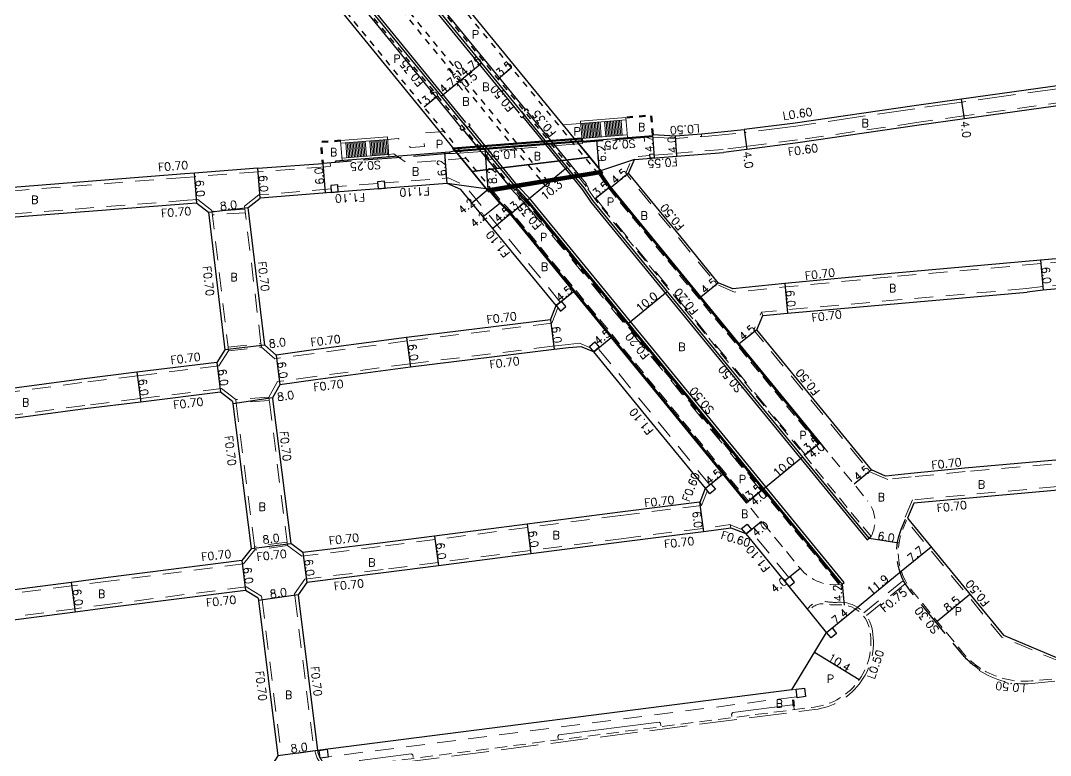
# Model space of a CAD drawing. Header units: metres. Extents: x -3200 to -2400, y -109800 to -109200.
# Drawn here: x -2994.1 to -2788.2, y -109726.6 to -109579.7 of the extents above; entities that cross this region are included whole.
import ezdxf

# ---------------------------------------------------------------- set-up
doc = ezdxf.new("R2010")
doc.units = ezdxf.units.M
doc.header["$LTSCALE"] = 2.5
for name, pattern in [('2212000', [2.5, 1.5, -1]), ('2213000', [1.5, 1, -0.5]), ('2232000', [2.5, 1.5, -1]), ('2233000', [4, 3, -1]), ('6301000', [1, 0.5, -0.5])]:
    doc.linetypes.add(name, pattern=pattern)
for name, color, linetype, lineweight in [('2101000', 177, 'Continuous', 30), ('2101001', 1, 'Continuous', 30), ('2203000', 5, 'Continuous', 50), ('2212000', 8, '2212000', 15), ('2212100', 8, 'Continuous', 15), ('2213000', 6, '2213000', 9), ('2213001', 209, '6301000', 30), ('2226001', 44, '6301000', 30), ('2232000', 4, '2232000', 9), ('2232001', 4, '6301000', 30), ('2233000', 62, '2233000', 9), ('2233301', 63, '6301000', 30), ('2235001', 8, '6301000', 30), ('2236000', 3, 'Continuous', 15), ('9201100', 215, 'Continuous', 30), ('9202200', 155, '6301000', 60), ('9203500', 155, 'Continuous', 30), ('9304120', 34, 'Continuous', 30)]:
    doc.layers.add(name, color=color, linetype=linetype, lineweight=lineweight)
for name, color, linetype in [('2226000', 44, '6132000'), ('2233300', 63, '2233000'), ('2235000', 7, 'Continuous'), ('6131000', 26, '613227'), ('9201500', 222, 'Continuous'), ('9202100', 82, 'Continuous'), ('9301100', 77, 'Continuous')]:
    doc.layers.add(name, color=color, linetype=linetype)
doc.styles.add('Dm_Anotation', font='txt.shx', dxfattribs={"bigfont": 'pscdm.shx'})
doc.linetypes.add('6132000', pattern='A,1e-07,[100,DM.shx,S=0.25,R=0,X=0,Y=0],0.05,[100,DM.shx,S=0.2,R=0,X=0,Y=0],0.05,[100,DM.shx,S=0.15,R=0,X=0,Y=0],0.05,[100,DM.shx,S=0.1,R=0,X=0,Y=0],0.05,[100,DM.shx,S=0.05,R=0,X=0,Y=0],4.8', length=5)
doc.linetypes.add('613227', pattern='A,3.5,[1,dmdr.shx,S=0.15,R=0,X=0,Y=0],0,[1,dmdr.shx,S=0.075,R=0,X=0,Y=0],1.5', length=5)

msp = doc.modelspace()

# ---------------------------------------------------------------- linework, layer by layer
at = {"layer": '2101000'}
for points in [[(-2698.49, -109582.29), (-2706.19, -109582.82), (-2714.21, -109583.54), (-2716.44, -109583.53), (-2724.35, -109584.36), (-2737.75, -109586.02), (-2750.5, -109587.77), (-2774.18, -109590.83), (-2785.4, -109592.57), (-2805.97, -109595.44), (-2815.43, -109596.76), (-2839.22, -109600.23), (-2849.41, -109601.53)], [(-2705.92, -109586.71), (-2713.94, -109587.43), (-2716.12, -109587.62), (-2723.91, -109588.34), (-2737.2, -109590.08), (-2749.95, -109591.73), (-2773.61, -109594.79), (-2784.81, -109596.52), (-2805.42, -109599.4), (-2814.92, -109600.73), (-2838.68, -109604.2), (-2848.91, -109605.49)], [(-2848.91, -109605.49), (-2853.59, -109606.09)], [(-2946.68, -109609.27), (-2959.35, -109610.24), (-2961.26, -109610.38), (-3000.77, -109613.47), (-3014.89, -109614.57), (-3042.28, -109616.68), (-3046.67, -109617), (-3049.24, -109617.19), (-3057, -109617.07), (-3081.46, -109616.79), (-3082.75, -109616.78)], [(-2916.92, -109643.08), (-2936.02, -109645.62), (-2943.03, -109646.6), (-2945.3, -109644.64), (-2948.58, -109617.12), (-2946.22, -109615.25)], [(-2958.9, -109616.22), (-2960.69, -109616.36), (-3000.31, -109619.45), (-3014.43, -109620.55), (-3041.79, -109622.66), (-3046.24, -109622.99), (-3049.06, -109623.19), (-3057.07, -109623.07), (-3081.54, -109622.79), (-3082.75, -109622.78)], [(-2958.9, -109616.22), (-2956.52, -109618.05), (-2953.25, -109645.58), (-2954.9, -109648.08)], [(-2695.45, -109616.54), (-2696.75, -109619.25), (-2717.65, -109621.12), (-2745.43, -109623.57), (-2761.61, -109625.09), (-2772.05, -109626.07), (-2790.19, -109627.63)], [(-2695.1, -109625.12), (-2696.21, -109625.22), (-2717.28, -109627.11), (-2744.82, -109629.54), (-2761.05, -109631.06), (-2771.53, -109632.04), (-2789.68, -109633.6)], [(-2888.18, -109639.55), (-2916.92, -109643.08)], [(-2887.45, -109645.51), (-2916.13, -109649.03)], [(-2882.06, -109644.93), (-2884.55, -109645.16), (-2887.45, -109645.51)], [(-2954.9, -109648.08), (-2970.83, -109650.04), (-2981.94, -109651.41), (-3011.84, -109655.4), (-3029.13, -109657.75), (-3037.43, -109658.88), (-3068.6, -109662.64), (-3080.62, -109664.12), (-3082.75, -109664.38)], [(-2916.13, -109649.03), (-2935.17, -109651.56), (-2942.27, -109652.55), (-2943.76, -109655.15)], [(-2951.74, -109655.87), (-2954.11, -109654.03), (-2970.09, -109656), (-2981.17, -109657.36), (-3011.04, -109661.35), (-3028.32, -109663.7), (-3036.66, -109664.83), (-3067.97, -109668.61), (-3079.93, -109670.08), (-3082.75, -109670.43)], [(-2951.74, -109655.87), (-2951.68, -109656.32), (-2947.99, -109685.29), (-2947.98, -109685.36)], [(-2943.76, -109655.15), (-2943.66, -109655.87), (-2940.06, -109684.25), (-2940.05, -109684.28)], [(-2684.35, -109656.03), (-2686.09, -109658.47), (-2715.28, -109661.17), (-2735.08, -109662.85), (-2762.97, -109665.55), (-2781.84, -109667.15), (-2805.34, -109669.2)], [(-2805.34, -109669.2), (-2816.11, -109670.25)], [(-2858.34, -109675.99), (-2874.26, -109677.98), (-2892.85, -109680.38), (-2911.33, -109682.78), (-2922.28, -109684.2), (-2937.66, -109686.09)], [(-2857.59, -109681.94), (-2873.41, -109683.92), (-2892.08, -109686.33), (-2910.56, -109688.73), (-2921.54, -109690.15), (-2936.89, -109692.04), (-2938.6, -109694.51)], [(-2947.98, -109685.36), (-2949.88, -109687.67), (-2976.62, -109691.09), (-2983.96, -109692.04), (-3005.72, -109694.86), (-3019.35, -109696.61), (-3027.86, -109697.71), (-3056.61, -109701.53), (-3072.32, -109703.27), (-3075.17, -109702.32)], [(-2937.66, -109686.09), (-2940.05, -109684.28)], [(-2946.58, -109695.19), (-2949.14, -109693.63), (-2975.63, -109697.02), (-2983.19, -109697.99), (-3005.36, -109700.86), (-3018.58, -109702.56), (-3027.16, -109703.67), (-3055.9, -109707.49), (-3066.82, -109708.91)], [(-2946.58, -109695.19), (-2946.52, -109695.63)], [(-2946.52, -109695.63), (-2942.66, -109726.69), (-2944.23, -109729.13)], [(-2938.6, -109694.51), (-2938.52, -109695.09), (-2934.73, -109725.65)]]:
    msp.add_lwpolyline(points, dxfattribs=at)
at = {"layer": '2101000', "color": 244, "flags": 128}
for points in [[(-2881.85, -109603.84), (-2867.7, -109602.74), (-2867.72, -109602.54), (-2863.18, -109602.79), (-2858, -109602.39)], [(-2858, -109602.39), (-2849.41, -109601.53)], [(-2881.85, -109603.84), (-2907.42, -109605.84), (-2908.36, -109606.07), (-2931.17, -109607.85), (-2931.15, -109608.11), (-2933.7, -109608.28)], [(-2871.35, -109607.49), (-2878.38, -109609.81), (-2900.6, -109613.45), (-2908.82, -109612.31)], [(-2820.05, -109630.26), (-2841.31, -109632.28), (-2851.69, -109633.38), (-2854.61, -109632.15), (-2862.04, -109623.06), (-2872.54, -109610.24), (-2871.35, -109607.49), (-2862.87, -109606.83)], [(-2862.87, -109606.83), (-2853.59, -109606.09)], [(-2834.27, -109664.1), (-2876.2, -109612.87), (-2877.91, -109610.39), (-2878.02, -109610.26), (-2878.38, -109609.81)], [(-2887.05, -109636.72), (-2896.95, -109624.62), (-2906.06, -109613.49), (-2908.82, -109612.31), (-2931.98, -109614.1), (-2946.22, -109615.25)], [(-2848.98, -109676.13), (-2896.23, -109618.4), (-2898.32, -109616.24), (-2900.24, -109613.9)], [(-2816.11, -109670.25), (-2821.19, -109670.81), (-2823.99, -109669.56), (-2846.93, -109641.53), (-2845.73, -109638.69), (-2840.78, -109638.25), (-2792.88, -109634.02)], [(-2888.18, -109639.55), (-2887.05, -109636.72)], [(-2879.5, -109645.94), (-2882.06, -109644.93)], [(-2857.16, -109673.23), (-2867.9, -109660.12), (-2879.5, -109645.94)], [(-2858.34, -109675.99), (-2858.26, -109675.98), (-2857.16, -109673.23)], [(-2786.65, -109673.58), (-2815.54, -109676.23), (-2816.77, -109679.17), (-2797.61, -109702.58), (-2786.54, -109707.22)], [(-2849.06, -109682.35), (-2852.02, -109681.17), (-2857.59, -109681.94)], [(-2839.91, -109713.5), (-2832.95, -109702.03), (-2837.43, -109696.55), (-2849.06, -109682.35)], [(-2839.91, -109713.5), (-2934.73, -109725.65)]]:
    msp.add_lwpolyline(points, dxfattribs=at)
at = {"layer": '2101000', "flags": 128}
for points in [[(-2946.68, -109609.27), (-2933.7, -109608.28)], [(-2790.19, -109627.63), (-2820.05, -109630.26)], [(-2789.68, -109633.6), (-2792.88, -109634.02)]]:
    msp.add_lwpolyline(points, dxfattribs=at)
at = {"layer": '2101000', "color": 244}
for points in [[(-2824.07, -109682.88), (-2824.45, -109683.2), (-2879.68, -109615.72), (-2881.39, -109613.24), (-2883.15, -109611.1)], [(-2830.2, -109691.97), (-2892.74, -109615.55), (-2894.84, -109613.39), (-2895.11, -109613.06)]]:
    msp.add_lwpolyline(points, dxfattribs=at)
at = {"layer": '2101001', "flags": 128}
for points in [[(-2883.15, -109611.1), (-2912.98, -109574.65)], [(-2895.11, -109613.06), (-2924.94, -109576.61)]]:
    msp.add_lwpolyline(points, dxfattribs=at)
at = {"layer": '2203000', "color": 244, "flags": 128}
for points in [[(-2881.87, -109603.31), (-2881.82, -109603.84), (-2907.23, -109605.83), (-2907.64, -109605.32)], [(-2878.02, -109610.26), (-2878.38, -109609.81), (-2900.6, -109613.45), (-2900.24, -109613.9)]]:
    msp.add_lwpolyline(points, close=True, dxfattribs=at)
at = {"layer": '2212000', "color": 244, "flags": 128}
for points in [[(-2882.1, -109600.32), (-2886.52, -109600.66)], [(-2909.41, -109601.9), (-2913.55, -109602.22), (-2913.34, -109604.91), (-2916.1, -109605.13), (-2918.63, -109603.32), (-2920.72, -109603.48)], [(-2881.87, -109603.31), (-2884.2, -109603.49)], [(-2920.48, -109606.48), (-2919.49, -109606.4), (-2916.95, -109608.21), (-2905.01, -109607.27)]]:
    msp.add_lwpolyline(points, dxfattribs=at)
at = {"layer": '2212100', "color": 244, "flags": 128}
for points in [[(-2881.83, -109603.81), (-2872.77, -109603.1), (-2873.09, -109599.11), (-2882.14, -109599.82)], [(-2920.46, -109606.98), (-2929.82, -109607.71), (-2930.13, -109603.72), (-2920.78, -109602.99)]]:
    msp.add_lwpolyline(points, close=True, dxfattribs=at)
for points in [[(-2873.05, -109599.61), (-2882.1, -109600.32)], [(-2881.59, -109603.29), (-2881.82, -109600.3)], [(-2881.29, -109603.26), (-2881.52, -109600.27)], [(-2880.99, -109603.24), (-2881.22, -109600.25)], [(-2880.69, -109603.22), (-2880.92, -109600.23)], [(-2880.39, -109603.19), (-2880.62, -109600.2)], [(-2880.09, -109603.17), (-2880.32, -109600.18)], [(-2879.79, -109603.15), (-2880.03, -109600.16)], [(-2879.49, -109603.12), (-2879.73, -109600.13)], [(-2879.19, -109603.1), (-2879.43, -109600.11)], [(-2878.89, -109603.08), (-2879.13, -109600.08)], [(-2878.6, -109603.05), (-2878.83, -109600.06)], [(-2878.3, -109603.03), (-2878.53, -109600.04)], [(-2878, -109603.01), (-2878.23, -109600.01)], [(-2877.1, -109602.94), (-2877.33, -109599.94)], [(-2876.8, -109602.91), (-2877.03, -109599.92)], [(-2876.5, -109602.89), (-2876.74, -109599.9)], [(-2876.2, -109602.87), (-2876.44, -109599.87)], [(-2875.9, -109602.84), (-2876.14, -109599.85)], [(-2875.6, -109602.82), (-2875.84, -109599.83)], [(-2875.31, -109602.8), (-2875.54, -109599.8)], [(-2875.01, -109602.77), (-2875.24, -109599.78)], [(-2874.71, -109602.75), (-2874.94, -109599.76)], [(-2874.41, -109602.73), (-2874.64, -109599.73)], [(-2874.11, -109602.7), (-2874.34, -109599.71)], [(-2873.81, -109602.68), (-2874.04, -109599.69)], [(-2872.81, -109602.6), (-2881.87, -109603.31)], [(-2920.74, -109603.49), (-2930.09, -109604.22)], [(-2928.86, -109607.13), (-2929.09, -109604.14)], [(-2928.56, -109607.11), (-2928.79, -109604.12)], [(-2928.26, -109607.08), (-2928.49, -109604.09)], [(-2927.96, -109607.06), (-2928.19, -109604.07)], [(-2927.66, -109607.04), (-2927.9, -109604.05)], [(-2927.36, -109607.01), (-2927.6, -109604.02)], [(-2927.06, -109606.99), (-2927.3, -109604)], [(-2926.76, -109606.97), (-2927, -109603.98)], [(-2926.47, -109606.94), (-2926.7, -109603.95)], [(-2926.17, -109606.92), (-2926.4, -109603.93)], [(-2925.87, -109606.9), (-2926.1, -109603.91)], [(-2925.57, -109606.87), (-2925.8, -109603.88)], [(-2925.27, -109606.85), (-2925.5, -109603.86)], [(-2924.97, -109606.83), (-2925.2, -109603.84)], [(-2924.07, -109606.76), (-2924.31, -109603.77)], [(-2923.77, -109606.73), (-2924.01, -109603.74)], [(-2923.47, -109606.71), (-2923.71, -109603.72)], [(-2923.18, -109606.69), (-2923.41, -109603.7)], [(-2922.88, -109606.66), (-2923.11, -109603.67)], [(-2922.58, -109606.64), (-2922.81, -109603.65)], [(-2922.28, -109606.62), (-2922.51, -109603.63)], [(-2921.98, -109606.59), (-2922.21, -109603.6)], [(-2921.68, -109606.57), (-2921.91, -109603.58)], [(-2921.38, -109606.55), (-2921.61, -109603.56)], [(-2921.08, -109606.52), (-2921.32, -109603.53)], [(-2920.78, -109606.5), (-2921.02, -109603.51)], [(-2920.5, -109606.48), (-2929.86, -109607.21)]]:
    msp.add_lwpolyline(points, dxfattribs=at)
at = {"layer": '2213000', "color": 244}
msp.add_lwpolyline([(-2878.59, -109610.35), (-2878.3, -109610.71), (-2876.59, -109613.19), (-2834.66, -109664.41), (-2834.27, -109664.1), (-2824.71, -109675.78, -0.298176), (-2824.07, -109682.88), (-2879.3, -109615.4), (-2881, -109612.92), (-2882.58, -109611)], format="xyb", dxfattribs=at)
msp.add_lwpolyline([(-2829.84, -109692.4), (-2830.2, -109691.97), (-2830.58, -109692.29), (-2893.13, -109615.87), (-2895.22, -109613.71), (-2895.68, -109613.15)], dxfattribs=at)
at = {"layer": '2213000', "color": 244, "flags": 128}
for points in [[(-2829.84, -109692.4, -0.267916), (-2838.26, -109689.22), (-2848.98, -109676.13), (-2848.59, -109675.81), (-2895.84, -109618.09), (-2897.93, -109615.92), (-2899.67, -109613.8)], [(-2802.19, -109709.21, -0.077154), (-2805.85, -109705.93), (-2815.92, -109693.63, -0.277604), (-2817.7, -109681.38), (-2816.99, -109679.69)], [(-2934.73, -109725.65, 0.414214), (-2930.26, -109729.11), (-2835.44, -109716.96, 0.443498), (-2824.43, -109701.15, 0.364527), (-2830.6, -109696.51, -0.054266), (-2833.4, -109696.35, 0.304387), (-2836.43, -109697.77)], [(-2672.54, -109696.89), (-2671.78, -109696.82, -0.414213), (-2675.4, -109701.16), (-2792.02, -109711.73, -0.168385), (-2802.19, -109709.21)]]:
    msp.add_lwpolyline(points, format="xyb", dxfattribs=at)
at = {"layer": '2213001', "flags": 128}
for points in [[(-2882.58, -109611), (-2912.41, -109574.55)], [(-2878.59, -109610.35), (-2908.42, -109573.9)], [(-2895.68, -109613.15), (-2925.51, -109576.7)], [(-2899.67, -109613.8), (-2929.5, -109577.35)]]:
    msp.add_lwpolyline(points, dxfattribs=at)
at = {"layer": '2226000', "color": 244, "flags": 128}
msp.add_lwpolyline([(-2889.7, -109612.17), (-2889.26, -109612.7, 1), (-2888.49, -109612.07), (-2888.56, -109611.98)], format="xyb", dxfattribs=at)
at = {"layer": '2226001', "flags": 128}
for points in [[(-2919.53, -109575.72), (-2889.7, -109612.17)], [(-2888.56, -109611.98), (-2918.39, -109575.53)]]:
    msp.add_lwpolyline(points, dxfattribs=at)
at = {"layer": '2232000'}
for points in [[(-2705.61, -109586.08), (-2713.99, -109586.83), (-2716.18, -109587.02), (-2723.98, -109587.74), (-2737.27, -109589.48), (-2750.02, -109591.14), (-2773.69, -109594.2), (-2784.9, -109595.93), (-2805.5, -109598.81), (-2815, -109600.14), (-2838.76, -109603.6), (-2848.98, -109604.9), (-2853.64, -109605.49)], [(-2932.15, -109608.87), (-2933.12, -109608.94), (-2946.63, -109609.97), (-2959.3, -109610.94), (-2961.21, -109611.08), (-3000.72, -109614.17), (-3014.84, -109615.27), (-3042.23, -109617.38), (-3046.62, -109617.7), (-3049.22, -109617.89), (-3057.01, -109617.77), (-3081.47, -109617.49), (-3082.75, -109617.48)], [(-2958.68, -109615.5), (-2960.74, -109615.66), (-3000.36, -109618.75), (-3014.49, -109619.85), (-3041.84, -109621.96), (-3046.29, -109622.29), (-3049.08, -109622.49), (-3057.06, -109622.37), (-3081.53, -109622.09), (-3082.75, -109622.08)], [(-2958.68, -109615.5), (-2955.86, -109617.68), (-2952.61, -109645.05)], [(-2946.05, -109644.3), (-2949.32, -109616.81), (-2946.49, -109614.57), (-2946.28, -109614.56)], [(-2949.24, -109617.44), (-2955.84, -109617.89)], [(-2949.16, -109618.14), (-2955.75, -109618.59)], [(-2698.61, -109620.12), (-2717.59, -109621.82), (-2745.36, -109624.26), (-2761.55, -109625.78), (-2771.99, -109626.76), (-2790.13, -109628.32), (-2819.99, -109630.96)], [(-2694.92, -109624.4), (-2696.28, -109624.52), (-2717.34, -109626.42), (-2744.88, -109628.84), (-2761.12, -109630.36), (-2771.59, -109631.35), (-2789.74, -109632.91), (-2792.96, -109633.32), (-2818.76, -109635.57)], [(-2887.91, -109640.22), (-2916.83, -109643.77), (-2935.92, -109646.32), (-2943.25, -109647.34), (-2945.97, -109644.99)], [(-2952.61, -109645.05), (-2946.05, -109644.3)], [(-2946.05, -109644.3), (-2945.97, -109644.99)], [(-2882.39, -109644.25), (-2884.62, -109644.46), (-2887.75, -109644.84), (-2916.22, -109648.33), (-2935.26, -109650.87), (-2942.71, -109651.91), (-2944.49, -109655.02)], [(-2952.52, -109645.75), (-2954.49, -109648.74)], [(-2952.61, -109645.05), (-2952.52, -109645.75)], [(-2952.52, -109645.75), (-2945.97, -109644.99)], [(-2954.49, -109648.74), (-2970.74, -109650.74), (-2981.85, -109652.11), (-3011.75, -109656.1), (-3029.03, -109658.45), (-3037.34, -109659.58), (-3068.51, -109663.34), (-3080.53, -109664.81), (-3082.75, -109665.09)], [(-2951.09, -109655.49), (-2953.91, -109653.3), (-2970.18, -109655.3), (-2981.26, -109656.67), (-3011.13, -109660.66), (-3028.41, -109663.01), (-3036.75, -109664.14), (-3068.06, -109667.92), (-3080.01, -109669.39), (-3082.75, -109669.72)], [(-2944.49, -109655.02), (-2951.09, -109655.49)], [(-2951.09, -109655.49), (-2950.99, -109656.18)], [(-2944.39, -109655.71), (-2950.99, -109656.18)], [(-2950.99, -109656.18), (-2950.98, -109656.21), (-2947.34, -109684.87)], [(-2944.49, -109655.02), (-2944.39, -109655.71)], [(-2944.39, -109655.71), (-2944.35, -109655.97), (-2940.8, -109683.97)], [(-2683.59, -109656.16), (-2685.58, -109658.97), (-2685.7, -109659.14), (-2686.14, -109659.18), (-2715.22, -109661.86), (-2735.02, -109663.55), (-2762.91, -109666.24), (-2781.78, -109667.85), (-2805.28, -109669.9), (-2816.03, -109670.95)], [(-2858.26, -109675.98), (-2857.99, -109676.65), (-2874.18, -109678.68), (-2892.76, -109681.08), (-2911.24, -109683.47), (-2922.19, -109684.89), (-2937.85, -109686.82)], [(-2857.68, -109681.25), (-2873.5, -109683.23), (-2892.17, -109685.64), (-2910.65, -109688.03), (-2921.62, -109689.46), (-2937.28, -109691.39), (-2939.33, -109694.33)], [(-2947.24, -109685.56), (-2949.52, -109688.33), (-2976.53, -109691.79), (-2983.87, -109692.74), (-3005.63, -109695.55), (-3019.26, -109697.31), (-3027.77, -109698.4), (-3056.53, -109702.22), (-3072.4, -109703.98), (-3075.58, -109702.93)], [(-2940.8, -109683.97), (-2947.34, -109684.87)], [(-2947.34, -109684.87), (-2947.24, -109685.56)], [(-2940.71, -109684.66), (-2947.24, -109685.56)], [(-2940.8, -109683.97), (-2940.71, -109684.66)], [(-2937.85, -109686.82), (-2940.71, -109684.66)], [(-2945.93, -109694.76), (-2948.99, -109692.9), (-2975.72, -109696.32), (-2983.28, -109697.3), (-3005.45, -109700.17), (-3018.67, -109701.87), (-3027.25, -109702.97), (-3055.99, -109706.79), (-3067.51, -109708.3)], [(-2945.93, -109694.76), (-2945.83, -109695.54), (-2941.97, -109726.6)], [(-2939.33, -109694.33), (-2939.21, -109695.18), (-2935.43, -109725.74)], [(-2935.23, -109725.72), (-2941.97, -109726.6)]]:
    msp.add_lwpolyline(points, dxfattribs=at)
at = {"layer": '2232000', "color": 244, "flags": 128}
for points in [[(-2862.87, -109606.83), (-2862.92, -109606.23), (-2853.64, -109605.49)], [(-2819.99, -109630.96), (-2841.24, -109632.97), (-2851.36, -109634.01), (-2854.88, -109632.52), (-2862.39, -109623.35), (-2873.11, -109610.25), (-2871.7, -109606.99), (-2868.3, -109606.73)], [(-2867.5, -109606.67), (-2862.92, -109606.31)], [(-2932.21, -109608.17), (-2932.15, -109608.87)], [(-2886.2, -109636.02), (-2896.1, -109623.92), (-2905.38, -109612.59), (-2908.63, -109611.19), (-2921.3, -109612.17)], [(-2932.04, -109613.4), (-2946.28, -109614.56)], [(-2922.7, -109612.28), (-2930.68, -109612.89)], [(-2837.37, -109666.63), (-2837.21, -109666.5), (-2879.14, -109615.28), (-2880.84, -109612.8), (-2881.1, -109612.49)], [(-2845.88, -109673.6), (-2846.04, -109673.73), (-2890.13, -109619.87)], [(-2845.73, -109638.69), (-2845.99, -109638.01), (-2818.76, -109635.57)], [(-2887.91, -109640.22), (-2886.69, -109637.16)], [(-2820.73, -109671.47), (-2824.3, -109669.97), (-2847.5, -109641.62), (-2845.99, -109638.01)], [(-2880.15, -109645.14), (-2882.39, -109644.25)], [(-2856.31, -109672.54), (-2867.05, -109659.42), (-2878.65, -109645.24)], [(-2816.03, -109670.95), (-2820.73, -109671.47), (-2820.79, -109670.77)], [(-2786.71, -109672.88), (-2815.79, -109675.55), (-2815.57, -109676.2)], [(-2857.99, -109676.65), (-2856.8, -109673.67)], [(-2815.79, -109675.54), (-2817.35, -109679.25), (-2797.92, -109702.99), (-2786.62, -109707.73), (-2745.11, -109703.97)], [(-2852.13, -109681.19), (-2852.23, -109680.48), (-2857.68, -109681.25)], [(-2849.71, -109681.55), (-2852.22, -109680.55)], [(-2840.5, -109691.06), (-2848.2, -109681.65)], [(-2825.49, -109698.1), (-2817.59, -109691.63)], [(-2825.01, -109698.68), (-2817.22, -109692.3)], [(-2839.07, -109713.4), (-2839.91, -109713.5)], [(-2838.88, -109714.88), (-2932.62, -109726.89)]]:
    msp.add_lwpolyline(points, dxfattribs=at)
at = {"layer": '2232000', "color": 244, "linetype": 'Continuous', "flags": 128}
for points in [[(-2881.26, -109612.61), (-2880.99, -109612.39), (-2882.18, -109610.94)], [(-2896.08, -109613.21), (-2895.48, -109613.94), (-2893.39, -109616.1), (-2890.23, -109619.96), (-2889.96, -109619.74)]]:
    msp.add_lwpolyline(points, dxfattribs=at)
at = {"layer": '2232001', "linetype": 'Continuous', "flags": 128}
for points in [[(-2893.15, -109597.53), (-2912.01, -109574.49)], [(-2905.99, -109601.1), (-2925.91, -109576.77)], [(-2894.35, -109598.25), (-2897.89, -109593.92), (-2897.48, -109593.58)], [(-2882.18, -109610.94), (-2882.3, -109610.78), (-2892.77, -109597.99)], [(-2905.61, -109601.56), (-2896.08, -109613.21)]]:
    msp.add_lwpolyline(points, dxfattribs=at)
at = {"layer": '2233000'}
msp.add_lwpolyline([(-2716.39, -109584.13), (-2716.41, -109584.13), (-2724.28, -109584.96), (-2737.68, -109586.61), (-2750.42, -109588.37), (-2774.09, -109591.43), (-2785.31, -109593.16), (-2805.89, -109596.03), (-2815.34, -109597.35), (-2839.14, -109600.83), (-2849.34, -109602.12)], dxfattribs=at)
at = {"layer": '2233000', "color": 244, "flags": 128}
for points in [[(-2867.72, -109602.54), (-2867.68, -109603.04), (-2863.18, -109603.29), (-2857.96, -109602.89), (-2858, -109602.39)], [(-2858, -109602.39), (-2857.95, -109602.99), (-2849.34, -109602.12)], [(-2908.33, -109606.33), (-2907.34, -109606.34), (-2881.78, -109604.34), (-2881.82, -109603.84)]]:
    msp.add_lwpolyline(points, dxfattribs=at)
for points in [[(-2934.73, -109725.65), (-2935.23, -109725.71, 0.414214), (-2930.19, -109729.61), (-2835.38, -109717.46, 0.443498), (-2823.94, -109701.04, 0.364527), (-2830.62, -109696.01, -0.054319), (-2833.33, -109695.86, 0.290801), (-2836.76, -109697.37)], [(-2671.78, -109696.82), (-2671.28, -109696.77, -0.414214), (-2675.35, -109701.66), (-2791.98, -109712.23, -0.168388), (-2802.46, -109709.63), (-2802.19, -109709.21)]]:
    msp.add_lwpolyline(points, format="xyb", dxfattribs=at)
at = {"layer": '2233300', "color": 244, "flags": 128}
for points in [[(-2867.68, -109603), (-2881.8, -109604.09)], [(-2908.35, -109606.07), (-2908.33, -109606.33), (-2931.15, -109608.11), (-2931.17, -109607.85)]]:
    msp.add_lwpolyline(points, dxfattribs=at)
at = {"layer": '2233300', "color": 244, "linetype": 'Continuous', "flags": 128}
for points in [[(-2883.71, -109611.19), (-2881.79, -109613.54), (-2880.08, -109616.02), (-2824.84, -109683.52), (-2824.45, -109683.2)], [(-2829.84, -109692.4), (-2829.46, -109692.08), (-2892.37, -109615.22), (-2894.46, -109613.06), (-2894.54, -109612.96)]]:
    msp.add_lwpolyline(points, dxfattribs=at)
at = {"layer": '2233300', "color": 244, "flags": 128}
msp.add_lwpolyline([(-2802.36, -109709.47, -0.077154), (-2806.08, -109706.13), (-2816.16, -109693.82, -0.277604), (-2817.98, -109681.27), (-2817.21, -109679.42)], format="xyb", dxfattribs=at)
at = {"layer": '2233301', "linetype": 'Continuous', "flags": 128}
for points in [[(-2905.08, -109600.09), (-2924.37, -109576.51)], [(-2897.87, -109593.9), (-2913.55, -109574.74)], [(-2893.69, -109599), (-2883.71, -109611.19)], [(-2894.54, -109612.96), (-2904.44, -109600.86)]]:
    msp.add_lwpolyline(points, dxfattribs=at)
at = {"layer": '2235000', "color": 244, "flags": 128}
for points in [[(-2868.26, -109607.25), (-2868.32, -109606.45), (-2867.52, -109606.39), (-2867.46, -109607.19)], [(-2931.98, -109614.1), (-2930.59, -109613.99), (-2930.7, -109612.6), (-2932.1, -109612.7)], [(-2921.33, -109611.87), (-2922.72, -109611.98), (-2922.62, -109613.38), (-2921.22, -109613.27)], [(-2886.16, -109637.8), (-2885.08, -109636.92), (-2885.96, -109635.83), (-2887.05, -109636.72)], [(-2880.39, -109644.86), (-2879.3, -109643.97), (-2878.42, -109645.05), (-2879.5, -109645.94)], [(-2856.28, -109674.32), (-2857.16, -109673.23), (-2856.08, -109672.35), (-2855.19, -109673.43)], [(-2849.94, -109681.27), (-2848.86, -109680.38), (-2847.97, -109681.46), (-2849.06, -109682.35)], [(-2840.47, -109692.84), (-2839.38, -109691.96), (-2840.27, -109690.87), (-2841.35, -109691.76)], [(-2837.38, -109713.18), (-2837.17, -109714.87), (-2838.86, -109715.08), (-2839.07, -109713.4)], [(-2932.61, -109726.99), (-2934.2, -109727.2), (-2934.4, -109725.61), (-2932.81, -109725.4)]]:
    msp.add_lwpolyline(points, close=True, dxfattribs=at)
msp.add_lwpolyline([(-2832.95, -109702.03), (-2831.86, -109701.14), (-2830.98, -109702.23), (-2832.06, -109703.11), (-2832.95, -109702.03)], dxfattribs=at)
at = {"layer": '2235001', "flags": 128}
for points in [[(-2893.3, -109598.69), (-2893.92, -109599.19), (-2894.55, -109598.42), (-2893.94, -109597.91)], [(-2893.42, -109597.75), (-2892.96, -109597.37), (-2892.58, -109597.83), (-2893.04, -109598.21)], [(-2905.34, -109601.34), (-2905.81, -109601.72), (-2906.19, -109601.26), (-2905.72, -109600.88)], [(-2904.83, -109601.18), (-2904.21, -109600.67), (-2904.84, -109599.9), (-2905.46, -109600.41)]]:
    msp.add_lwpolyline(points, close=True, dxfattribs=at)
at = {"layer": '2236000', "color": 244, "flags": 128}
for points in [[(-2839.41, -109717.47), (-2839.5, -109716.76), (-2839.78, -109716.54), (-2851.73, -109718.07), (-2851.95, -109718.36), (-2851.89, -109718.87)], [(-2866.07, -109720.69), (-2866.14, -109720.18), (-2866.42, -109719.95), (-2886.5, -109722.53), (-2886.72, -109722.81), (-2886.65, -109723.32)], [(-2915.64, -109727.04), (-2915.7, -109726.53), (-2915.99, -109726.3), (-2926.26, -109727.62), (-2926.48, -109727.91), (-2926.42, -109728.42)]]:
    msp.add_lwpolyline(points, dxfattribs=at)
at = {"layer": '6131000', "color": 244, "flags": 128}
for points in [[(-2899.95, -109613.85), (-2900.14, -109613.63), (-2878.48, -109610.08), (-2878.29, -109610.31)], [(-2878.3, -109610.3), (-2878.1, -109610.55), (-2876.4, -109613.03), (-2834.47, -109664.26)], [(-2830.39, -109692.13), (-2892.94, -109615.7), (-2895.04, -109613.54), (-2895.15, -109613.4)], [(-2848.78, -109675.97), (-2896.03, -109618.24), (-2898.13, -109616.08), (-2899.95, -109613.85)]]:
    msp.add_lwpolyline(points, dxfattribs=at)
at = {"layer": '9201100', "color": 244, "flags": 128}
for points in [[(-2910.03, -109594.83), (-2901.9, -109588.18)], [(-2905.58, -109591.19), (-2901.9, -109588.18)], [(-2898.65, -109591.37), (-2895.94, -109589.15)], [(-2910.03, -109594.83), (-2906.35, -109591.82)], [(-2906.35, -109591.82), (-2905.58, -109591.19)], [(-2913.43, -109596.98), (-2910.72, -109594.77)], [(-2867.36, -109607.18), (-2867.72, -109602.54)], [(-2862.87, -109606.83), (-2863.18, -109602.79)], [(-2900.6, -109613.45), (-2901.23, -109605.36)], [(-2878.38, -109609.81), (-2878.87, -109603.61)], [(-2872.54, -109610.24), (-2876.02, -109613.09)], [(-2903.89, -109616.14), (-2900.6, -109613.45)], [(-2879.3, -109615.4), (-2876.59, -109613.19)], [(-2901.61, -109618.93), (-2898.32, -109616.24)], [(-2895.84, -109618.09), (-2893.13, -109615.87)], [(-2899.71, -109621.25), (-2896.23, -109618.4)], [(-2854.6, -109632.15), (-2858.09, -109635)], [(-2887.05, -109636.72), (-2883.57, -109633.87)], [(-2872.54, -109640.24), (-2864.8, -109633.91)], [(-2846.93, -109641.53), (-2850.41, -109644.38)], [(-2879.5, -109645.94), (-2876.02, -109643.09)], [(-2837.37, -109666.63), (-2834.27, -109664.1)], [(-2834.66, -109664.41), (-2837.37, -109666.63)], [(-2845.49, -109673.28), (-2837.76, -109666.95)], [(-2857.16, -109673.23), (-2853.68, -109670.38)], [(-2823.99, -109669.56), (-2827.47, -109672.41)], [(-2848.98, -109676.13), (-2845.88, -109673.6)], [(-2845.88, -109673.6), (-2848.59, -109675.81)], [(-2849.06, -109682.35), (-2845.96, -109679.82)], [(-2824.45, -109683.2), (-2818.49, -109684.15)], [(-2818.02, -109689.81), (-2812.05, -109684.93)], [(-2841.36, -109691.75), (-2838.26, -109689.22)], [(-2827.21, -109697.34), (-2818.02, -109689.81)], [(-2829.84, -109692.4), (-2829.45, -109696.56)], [(-2810.88, -109699.78), (-2804.31, -109694.4)], [(-2832.95, -109702.03), (-2827.21, -109697.34)], [(-2826.43, -109711.5), (-2835.39, -109706.06)]]:
    msp.add_lwpolyline(points, dxfattribs=at)
at = {"layer": '9201100'}
for points in [[(-2805.42, -109599.4), (-2805.97, -109595.44)], [(-2849.41, -109601.53), (-2848.91, -109605.49)], [(-2946.22, -109615.25), (-2946.68, -109609.27)], [(-2958.9, -109616.22), (-2959.35, -109610.24)], [(-2956.52, -109618.05), (-2948.58, -109617.12)], [(-2790.19, -109627.63), (-2789.68, -109633.6)], [(-2888.18, -109639.55), (-2887.45, -109645.51)], [(-2945.3, -109644.64), (-2953.25, -109645.58)], [(-2916.92, -109643.08), (-2916.13, -109649.03)], [(-2943.03, -109646.6), (-2942.27, -109652.55)], [(-2954.9, -109648.08), (-2954.11, -109654.03)], [(-2970.83, -109650.04), (-2970.09, -109656)], [(-2943.76, -109655.15), (-2951.68, -109656.32)], [(-2858.34, -109675.99), (-2857.59, -109681.94)], [(-2892.85, -109680.38), (-2892.08, -109686.33)], [(-2911.33, -109682.78), (-2910.56, -109688.73)], [(-2947.99, -109685.29), (-2940.05, -109684.28)], [(-2949.88, -109687.67), (-2949.14, -109693.63)], [(-2937.66, -109686.09), (-2936.89, -109692.04)], [(-2983.96, -109692.04), (-2983.19, -109697.99)], [(-2938.6, -109694.51), (-2946.52, -109695.63)]]:
    msp.add_lwpolyline(points, dxfattribs=at)
at = {"layer": '9201100', "color": 244}
for points in [[(-2908.82, -109612.31), (-2909.3, -109606.14)], [(-2933.7, -109608.28), (-2933.22, -109614.2)], [(-2892.74, -109615.55), (-2884.81, -109609.06)]]:
    msp.add_lwpolyline(points, dxfattribs=at)
at = {"layer": '9201100', "flags": 128}
for points in [[(-2841.31, -109632.28), (-2840.78, -109638.25)], [(-2934.73, -109725.65), (-2942.66, -109726.69)]]:
    msp.add_lwpolyline(points, dxfattribs=at)
at = {"layer": '9202200', "color": 244, "flags": 128}
for points in [[(-2867.72, -109602.54), (-2868.02, -109598.72), (-2873.09, -109599.11)], [(-2930.13, -109603.72), (-2934.03, -109604.02), (-2933.7, -109608.28)], [(-2839.5, -109716.76), (-2839.72, -109714.99)]]:
    msp.add_lwpolyline(points, dxfattribs=at)
at = {"layer": '9301100', "color": 244, "flags": 128}
for points in [[(-2880.25, -109607.06), (-2882.82, -109603.92), (-2907.23, -109605.83), (-2903.9, -109609.89)], [(-2878.02, -109610.26), (-2877.67, -109610.2), (-2880.25, -109607.06), (-2903.9, -109609.89), (-2900.58, -109613.95), (-2900.24, -109613.9), (-2900.6, -109613.45), (-2878.38, -109609.81)]]:
    msp.add_lwpolyline(points, close=True, dxfattribs=at)
at = {"layer": '9304120', "linetype": 'Continuous', "flags": 128}
msp.add_lwpolyline([(-2900.46, -109613.93), (-2930.29, -109577.48), (-2929.5, -109577.35), (-2908.13, -109573.85), (-2907.62, -109573.77), (-2877.79, -109610.22)], close=True, dxfattribs=at)

# ---------------------------------------------------------------- texts
at = {"layer": '9201500', "color": 244, "style": 'Dm_Anotation'}
for s, rotation, p in [('4.75', 39.4025, (-2905.41, -109590.97)), ('1.0', 39.4025, (-2908.21, -109591.01)), ('3.5', 39.4025, (-2898.27, -109591.09)), ('4.75', 39.4025, (-2909.6, -109594.37)), ('10.5', 39.4025, (-2906.32, -109594.1)), ('3.5', 39.4025, (-2913.06, -109596.71)), ('4.7', 94.4455, (-2867.58, -109606.02)), ('4.0', 94.4455, (-2862.89, -109606.21)), ('6.2', 94.4657, (-2877.02, -109607.95)), ('6.2', 94.4656, (-2909, -109610.81)), ('6.0', 94.6449, (-2933.46, -109612.47)), ('8.2', 94.4657, (-2898.88, -109612.36)), ('4.5', 39.4025, (-2875.24, -109612.56)), ('10.3', 39.4025, (-2889.29, -109615.78)), ('3.5', 39.4025, (-2878.92, -109615.13)), ('4.2', 39.4025, (-2905.8, -109618.54)), ('3.5', 39.4025, (-2895.47, -109617.81)), ('4.5', 39.4025, (-2898.64, -109620.22)), ('4.2', 39.4025, (-2903.37, -109621.22)), ('4.5', 39.4025, (-2857.3, -109634.47)), ('4.5', 39.4025, (-2886.26, -109636.04)), ('10.0', 39.4025, (-2870.26, -109638.13)), ('4.5', 39.4025, (-2878.61, -109644.7)), ('4.5', 39.4025, (-2849.66, -109643.83)), ('3.5', 39.4025, (-2836.79, -109666.16)), ('4.0', 39.4025, (-2835.8, -109667.37)), ('10.0', 39.4025, (-2842.85, -109671.04)), ('4.5', 39.4025, (-2826.75, -109671.9)), ('4.5', 39.4025, (-2856.38, -109672.64)), ('3.5', 39.4025, (-2848.4, -109675.66)), ('4.0', 39.4025, (-2847.41, -109676.87)), ('4.0', 39.4025, (-2847.03, -109683.04)), ('6.0', 350.9838, (-2822.87, -109683.47)), ('7.7', 39.2989, (-2816.01, -109688.07)), ('4.0', 39.4025, (-2843.31, -109694.28)), ('11.9', 39.2989, (-2824.07, -109694.64)), ('4.2', 95.4393, (-2829.76, -109695.8)), ('8.5', 39.2989, (-2808.74, -109698.05)), ('7.4', 39.2989, (-2831.12, -109700.57)), ('10.4', 328.7361, (-2832.89, -109707.49))]:
    msp.add_text(s, height=1.6, rotation=rotation, dxfattribs=at).set_placement(p)
at = {"layer": '9201500', "style": 'Dm_Anotation'}
for s, rotation, p in [('4.0', 277.9535, (-2806.16, -109599.91)), ('4.0', 277.2374, (-2849.65, -109605.99)), ('6.0', 274.361, (-2946.47, -109610.66)), ('6.0', 274.3625, (-2959.15, -109611.63)), ('8.0', 6.7306, (-2954.15, -109617.67)), ('6.0', 274.9146, (-2789.97, -109629.01)), ('6.0', 275.091, (-2841.08, -109633.66)), ('6.0', 276.9867, (-2887.91, -109640.93)), ('8.0', 6.7291, (-2944.38, -109645.15)), ('6.0', 277.5873, (-2916.64, -109644.45)), ('6.0', 277.2928, (-2942.76, -109647.98)), ('6.0', 277.5404, (-2954.62, -109649.46)), ('6.0', 277.0186, (-2970.56, -109651.42)), ('8.0', 8.348, (-2942.71, -109655.79)), ('6.0', 277.1371, (-2859.8, -109677.87)), ('8.0', 7.2326, (-2945.63, -109684.32)), ('6.0', 277.3601, (-2892.57, -109681.76)), ('6.0', 277.3843, (-2911.05, -109684.15)), ('6.0', 277.3684, (-2937.38, -109687.47)), ('6.0', 277.08, (-2949.61, -109689.05)), ('6.0', 277.3684, (-2983.68, -109693.42)), ('8.0', 8.0798, (-2944.16, -109695.2)), ('8.0', 7.4774, (-2940.02, -109726.09))]:
    msp.add_text(s, height=1.6, rotation=rotation, dxfattribs=at).set_placement(p)
at = {"layer": '9202100', "color": 244, "style": 'Dm_Anotation'}
for s, p in [('P', (-2903.88, -109583.29)), ('P', (-2919.56, -109588.18)), ('B', (-2901.81, -109593.8)), ('B', (-2905.8, -109596.71)), ('P', (-2883.54, -109602.7)), ('B', (-2870.64, -109601.83)), ('B', (-2932.23, -109606.86)), ('P', (-2911.08, -109605.26)), ('B', (-2891.53, -109607.63)), ('B', (-2915.87, -109610.7)), ('P', (-2876.87, -109616.79)), ('B', (-2870.15, -109619.53)), ('P', (-2890.25, -109623.84)), ('B', (-2890.08, -109629.76)), ('B', (-2862.63, -109645.78)), ('P', (-2838.39, -109663.44)), ('P', (-2850.5, -109672.22)), ('B', (-2822.72, -109675.8)), ('B', (-2850.06, -109679.15)), ('P', (-2807.33, -109698.64)), ('P', (-2832.91, -109712.11)), ('B', (-2843.11, -109717.07))]:
    msp.add_text(s, height=1.6, dxfattribs=at).set_placement(p)
at = {"layer": '9202100', "style": 'Dm_Anotation'}
for p in [(-2825.97, -109601.04), (-2991.99, -109616.35), (-2952.15, -109631.84), (-2820.45, -109634.05), (-2993.8, -109656.86), (-2802.72, -109673.25), (-2946.52, -109677.74), (-2887.75, -109683.4), (-2924.61, -109688.84), (-2978.62, -109695.15), (-2941.24, -109715.34)]:
    msp.add_text('B', height=1.6, dxfattribs=at).set_placement(p)
at = {"layer": '9203500', "color": 244, "style": 'Dm_Anotation'}
for s, rotation, p in [('F0.35', 129.4333, (-2913.36, -109592.08)), ('F0.50', 129.4333, (-2895.29, -109597.11)), ('F0.35', 129.4333, (-2886.95, -109602.11)), ('L0.50', 183.8508, (-2858.38, -109600.52)), ('S0.25', 183.6865, (-2871.21, -109603.5)), ('L0.50', 183.8508, (-2895.11, -109605.59)), ('F0.55', 184.242, (-2862.8, -109607.17)), ('S0.25', 183.6865, (-2922.13, -109607.77)), ('F1.10', 183.13, (-2912.37, -109613)), ('F1.10', 183.13, (-2925.27, -109614.21)), ('F0.35', 129.4333, (-2889.84, -109620.67)), ('F0.50', 129.4333, (-2861.3, -109620.8)), ('F1.10', 129.4333, (-2896.17, -109626.22)), ('F0.20', 129.4333, (-2858.52, -109637.71)), ('F0.20', 129.4333, (-2868.28, -109646.59)), ('S0.50', 129.4333, (-2849.63, -109653.23)), ('F0.50', 129.4333, (-2834.2, -109653.81)), ('S0.50', 129.4333, (-2855.36, -109657.55)), ('F1.10', 129.4333, (-2867.47, -109661.66)), ('F1.10', 129.4333, (-2844.13, -109689.14)), ('F0.50', 129.4333, (-2800.25, -109696.01)), ('S0.30', 129.4333, (-2810.34, -109701.48)), ('L0.50', 70.6428, (-2823.41, -109711.49)), ('L0.50', 174.7699, (-2793.19, -109712.43))]:
    msp.add_text(s, height=1.6, rotation=rotation, dxfattribs=at).set_placement(p)
at = {"layer": '9203500', "style": 'Dm_Anotation'}
for s, rotation, p in [('L0.60', 8.3005, (-2841.59, -109599.6)), ('F0.60', 8.3005, (-2840.54, -109606.82)), ('F0.70', 4.4605, (-2966.57, -109609.86)), ('F0.70', 4.4612, (-2965.95, -109619.07)), ('F0.70', 276.7295, (-2946.66, -109627.97)), ('F0.70', 276.7295, (-2957.68, -109628.9)), ('F0.70', 7.0184, (-2900.81, -109640.32)), ('F0.70', 7.0184, (-2936.02, -109644.87)), ('F0.70', 7.0184, (-2964.02, -109648.43)), ('F0.70', 7.0184, (-2900.25, -109649.28)), ('F0.70', 7.0184, (-2935.45, -109653.83)), ('F0.70', 7.0184, (-2963.46, -109657.39)), ('F0.70', 276.7295, (-2953.31, -109662.82)), ('F0.70', 276.7295, (-2942.29, -109661.89)), ('F0.70', 6.3266, (-2811.9, -109669.42)), ('F0.70', 6.3266, (-2869.3, -109676.98)), ('F0.70', 6.3266, (-2810.83, -109677.99)), ('F0.70', 6.3266, (-2932.35, -109684.5)), ('F0.70', 6.3266, (-2865.34, -109685.19)), ('F0.70', 6.3266, (-2957.89, -109687.76)), ('F0.70', 6.3266, (-2946.81, -109687.73)), ('F0.70', 6.3266, (-2931.38, -109693.64)), ('F0.70', 6.3266, (-2956.91, -109696.9)), ('F0.70', 276.7295, (-2947.14, -109709.82)), ('F0.70', 276.7295, (-2936.12, -109708.89))]:
    msp.add_text(s, height=1.6, rotation=rotation, dxfattribs=at).set_placement(p)
at = {"layer": '9203500', "color": 244, "linetype": 'Continuous', "style": 'Dm_Anotation'}
for s, rotation, p in [('F0.70', 6.909, (-2837.18, -109631.56)), ('F0.70', 6.909, (-2835.83, -109639.94)), ('F0.60', 69.2806, (-2860.39, -109676.07)), ('F0.60', 342.986, (-2854.25, -109683.24)), ('F0.75', 39.2989, (-2821.37, -109698.12))]:
    msp.add_text(s, height=1.6, rotation=rotation, dxfattribs=at).set_placement(p)

doc.saveas('drawing.dxf')
